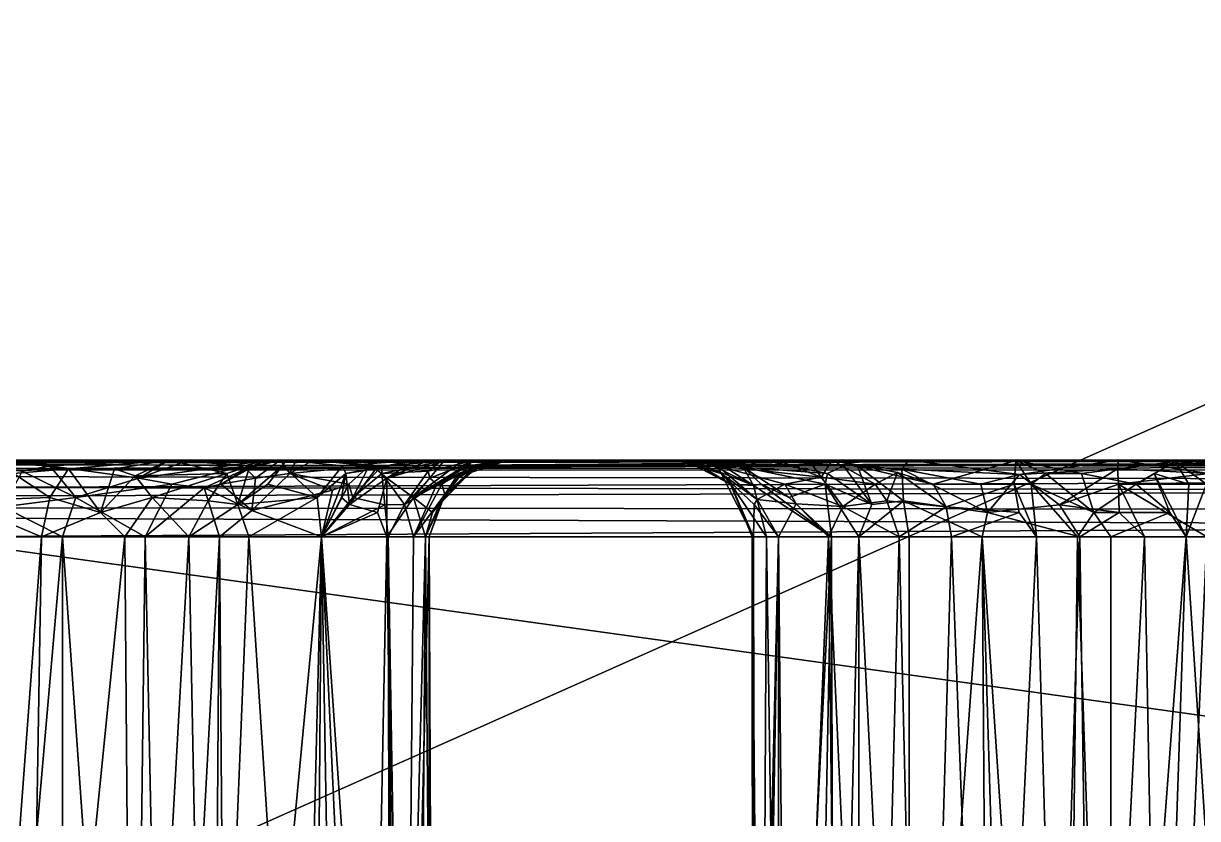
# Model space of a CAD drawing. Extents: x -30 to 83, y -53 to 60.
# Drawn here: x 12.003 to 13.531, y -11.967 to -10.932 of the extents above; entities that cross this region are included whole.
import ezdxf

# ---------------------------------------------------------------- set-up
doc = ezdxf.new("R2010")
doc.units = 0
doc.header["$MEASUREMENT"] = 0

msp = doc.modelspace()

# ---------------------------------------------------------------- linework, layer by layer
for points in [[(63.169998, -40), (-9.17, -40), (63.169998, 60)], [(-9.17, 60), (63.169998, 60), (-9.17, -40)], [(-7.187, 58, 2), (-7.187, -40, 2), (61.187, -40, 2)], [(61.187, 58, 2), (-7.187, 58, 2), (61.187, -40, 2)], [(-30, -1, 38), (30, -1, 38), (-30, -17, 38)], [(30, -17, 38), (-30, -17, 38), (30, -1, 38)], [(30, -2.998, 39.998001), (-30, -2.998, 39.998001), (-30, -15.003, 39.998001)], [(-30, -15.003, 39.998001), (30, -15.003, 39.998001), (30, -2.998, 39.998001)], [(5, -15, 40), (5, -3, 40), (75, -15, 40)], [(75, -3, 40), (75, -15, 40), (5, -3, 40)], [(9.998001, -13.003, 41.998001), (21.252998, -13.003, 41.998001), (21.252998, -7.997999, 41.998001)], [(9.998001, -13.003, 41.998001), (21.252998, -7.997999, 41.998001), (9.998001, -7.997999, 41.998001)], [(7.212134, -11.51441, 56.971416), (7.229168, -11.50251, 56.991844), (18.414324, -11.5113, 47.62907)], [(18.450401, -11.5, 47.6586), (7.229168, -11.50251, 56.991844), (14.61871, -11.5, 50.855831)], [(14.61871, -11.5, 50.855831), (7.229168, -11.50251, 56.991844), (8.386815, -11.5, 56.055012)], [(18.450401, -11.5, 47.6586), (18.414324, -11.5113, 47.62907), (7.229168, -11.50251, 56.991844)], [(8.386815, -11.5, 56.055012), (11.845366, -11.50007, 56.19453), (12.324509, -11.5, 55.632656)], [(13.055806, -11.5, 54.89426), (13.738708, -11.5, 54.218456), (8.386815, -11.5, 56.055012)], [(12.324509, -11.5, 55.632656), (12.983504, -11.5, 54.969788), (8.386815, -11.5, 56.055012)], [(14.61871, -11.5, 50.855831), (8.386815, -11.5, 56.055012), (13.738708, -11.5, 54.218456)], [(12.983504, -11.5, 54.969788), (13.055806, -11.5, 54.89426), (8.386815, -11.5, 56.055012)], [(15.689467, -11.5, 56.876308), (11.396806, -11.5, 58.370922), (11.592264, -11.5, 58.701111)], [(11.396806, -11.5, 58.370922), (12.1924, -11.5, 57.339024), (11.971797, -11.5, 57.355755)], [(11.396806, -11.5, 58.370922), (15.689467, -11.5, 56.876308), (12.297519, -11.50736, 57.259716)], [(12.297519, -11.50736, 57.259716), (12.1924, -11.5, 57.339024), (11.396806, -11.5, 58.370922)], [(11.592264, -11.5, 58.701111), (11.752453, -11.5, 59.04977), (15.689467, -11.5, 56.876308)], [(11.752453, -11.5, 59.04977), (11.909678, -11.5, 59.563152), (15.689467, -11.5, 56.876308)], [(15.689467, -11.5, 56.876308), (12.741561, -11.5, 60.409756), (11.807437, -11.50345, 61.56966)], [(11.807437, -11.50345, 61.56966), (11.823029, -11.5113, 61.582664), (15.689467, -11.5, 56.876308)], [(11.973805, -11.5, 60.745525), (11.807437, -11.50345, 61.56966), (12.741561, -11.5, 60.409756)], [(21.153233, -11.5039, 50.370338), (15.689467, -11.5, 56.876308), (11.823029, -11.5113, 61.582664)], [(11.845847, -11.53553, 61.601704), (21.153233, -11.5039, 50.370338), (11.823029, -11.5113, 61.582664)], [(11.845366, -11.50007, 56.19453), (11.881811, -11.5, 56.179909), (12.324509, -11.5, 55.632656)], [(21.197603, -11.54905, 50.407356), (21.153233, -11.5039, 50.370338), (11.845847, -11.53553, 61.601704)], [(12.191834, -11.50005, 56.182014), (11.881811, -11.5, 56.179909), (12.037106, -11.50736, 56.195492)], [(12.037106, -11.50736, 56.195492), (11.881811, -11.5, 56.179909), (12.001093, -11.51433, 56.211479)], [(12.324509, -11.5, 55.632656), (11.881811, -11.5, 56.179909), (12.191834, -11.50005, 56.182014)], [(11.9975, -11.5, 60.32428), (12.741561, -11.5, 60.409756), (11.909678, -11.5, 59.563152)], [(15.689467, -11.5, 56.876308), (11.909678, -11.5, 59.563152), (12.741561, -11.5, 60.409756)], [(11.971797, -11.5, 57.355755), (12.1924, -11.5, 57.339024), (12.06126, -11.5113, 57.312763)], [(11.971797, -11.5, 57.355755), (12.06126, -11.5113, 57.312763), (11.989623, -11.51735, 57.302162)], [(11.9975, -11.5, 60.32428), (11.973805, -11.5, 60.745525), (12.741561, -11.5, 60.409756)], [(12.070785, -11.54843, 56.245674), (12.037106, -11.50736, 56.195492), (12.001093, -11.51433, 56.211479)], [(12.153064, -11.5234, 56.236443), (12.191834, -11.50005, 56.182014), (12.037106, -11.50736, 56.195492)], [(12.153064, -11.5234, 56.236443), (12.037106, -11.50736, 56.195492), (12.070785, -11.54843, 56.245674)], [(12.121336, -11.5113, 57.306709), (12.06126, -11.5113, 57.312763), (12.1924, -11.5, 57.339024)], [(12.121336, -11.5113, 57.306709), (12.1924, -11.5, 57.339024), (12.148305, -11.52037, 57.288044)], [(12.148305, -11.52037, 57.288044), (12.1924, -11.5, 57.339024), (12.26734, -11.51735, 57.253197)], [(12.191834, -11.50005, 56.182014), (12.153064, -11.5234, 56.236443), (12.215254, -11.50088, 56.194447)], [(12.153064, -11.5234, 56.236443), (12.315861, -11.5009, 56.23806), (12.215254, -11.50088, 56.194447)], [(12.153064, -11.5234, 56.236443), (12.195943, -11.53126, 56.255718), (12.315861, -11.5009, 56.23806)], [(12.191834, -11.50005, 56.182014), (12.215254, -11.50088, 56.194447), (12.324509, -11.5, 55.632656)], [(12.1924, -11.5, 57.339024), (12.297519, -11.50736, 57.259716), (12.26734, -11.51735, 57.253197)], [(12.315861, -11.5009, 56.23806), (12.195943, -11.53126, 56.255718), (12.238157, -11.53592, 56.274086)], [(12.215254, -11.50088, 56.194447), (12.315861, -11.5009, 56.23806), (12.324509, -11.5, 55.632656)], [(12.315861, -11.5009, 56.23806), (12.238157, -11.53592, 56.274086), (12.260332, -11.53126, 56.280762)], [(12.29283, -11.5113, 56.268219), (12.315861, -11.5009, 56.23806), (12.260332, -11.53126, 56.280762)], [(12.282047, -11.55774, 57.205933), (12.26734, -11.51735, 57.253197), (12.297519, -11.50736, 57.259716)], [(12.282047, -11.55774, 57.205933), (12.297519, -11.50736, 57.259716), (12.340129, -11.50736, 57.235107)], [(12.320903, -11.53126, 57.204937), (12.282047, -11.55774, 57.205933), (12.340129, -11.50736, 57.235107)], [(12.315861, -11.5009, 56.23806), (12.29283, -11.5113, 56.268219), (12.33711, -11.5, 56.239849)], [(12.33711, -11.5, 56.239849), (12.29283, -11.5113, 56.268219), (12.304972, -11.5234, 56.295521)], [(12.344937, -11.50003, 57.273052), (12.297519, -11.50736, 57.259716), (15.689467, -11.5, 56.876308)], [(12.297519, -11.50736, 57.259716), (12.344937, -11.50003, 57.273052), (12.340129, -11.50736, 57.235107)], [(12.33711, -11.5, 56.239849), (12.304972, -11.5234, 56.295521), (12.349576, -11.51735, 56.31321)], [(12.324509, -11.5, 55.632656), (12.315861, -11.5009, 56.23806), (12.33711, -11.5, 56.239849)], [(12.320903, -11.53126, 57.204937), (12.340129, -11.50736, 57.235107), (12.385052, -11.54843, 57.139175)], [(12.880309, -11.50175, 55.218658), (12.983504, -11.5, 54.969788), (12.324509, -11.5, 55.632656)], [(12.324509, -11.5, 55.632656), (12.885358, -11.50005, 55.537365), (12.87292, -11.50088, 55.47348)], [(12.87292, -11.50088, 55.47348), (12.866994, -11.50175, 55.370766), (12.324509, -11.5, 55.632656)], [(12.324509, -11.5, 55.632656), (12.33711, -11.5, 56.239849), (12.903975, -11.50088, 55.571964)], [(12.903975, -11.50088, 55.571964), (12.885358, -11.50005, 55.537365), (12.324509, -11.5, 55.632656)], [(12.324509, -11.5, 55.632656), (12.851891, -11.5, 55.319077), (12.880309, -11.50175, 55.218658)], [(12.324509, -11.5, 55.632656), (12.866994, -11.50175, 55.370766), (12.851891, -11.5, 55.319077)], [(12.355996, -11.50341, 56.282211), (12.380003, -11.50005, 56.26976), (12.33711, -11.5, 56.239849)], [(12.349576, -11.51735, 56.31321), (12.355996, -11.50341, 56.282211), (12.33711, -11.5, 56.239849)], [(12.966682, -11.50029, 55.686531), (12.903975, -11.50088, 55.571964), (12.33711, -11.5, 56.239849)], [(12.33711, -11.5, 56.239849), (12.380003, -11.50005, 56.26976), (12.966682, -11.50029, 55.686531)], [(12.344937, -11.50003, 57.273052), (12.418116, -11.50736, 57.175266), (12.340129, -11.50736, 57.235107)], [(12.418116, -11.50736, 57.175266), (12.385052, -11.54843, 57.139175), (12.340129, -11.50736, 57.235107)], [(12.513123, -11.5, 57.124722), (12.418116, -11.50736, 57.175266), (12.344937, -11.50003, 57.273052)], [(12.513123, -11.5, 57.124722), (12.344937, -11.50003, 57.273052), (15.689467, -11.5, 56.876308)], [(12.380003, -11.50005, 56.26976), (12.355996, -11.50341, 56.282211), (12.349576, -11.51735, 56.31321)], [(12.349576, -11.51735, 56.31321), (12.452912, -11.50736, 56.378448), (12.380003, -11.50005, 56.26976)], [(12.349576, -11.51735, 56.31321), (12.426531, -11.53126, 56.402626), (12.452912, -11.50736, 56.378448)], [(12.469133, -11.50736, 56.396946), (12.380003, -11.50005, 56.26976), (12.452912, -11.50736, 56.378448)], [(13.428635, -11.50015, 55.940186), (13.155579, -11.5001, 55.863167), (12.380003, -11.50005, 56.26976)], [(12.380003, -11.50005, 56.26976), (12.469133, -11.50736, 56.396946), (13.428635, -11.50015, 55.940186)], [(13.155579, -11.5001, 55.863167), (12.966682, -11.50029, 55.686531), (12.380003, -11.50005, 56.26976)], [(12.385052, -11.54843, 57.139175), (12.418116, -11.50736, 57.175266), (12.422316, -11.51735, 57.144676)], [(12.422316, -11.51735, 57.144676), (12.418116, -11.50736, 57.175266), (12.513123, -11.5, 57.124722)], [(12.422316, -11.51735, 57.144676), (12.513123, -11.5, 57.124722), (12.461363, -11.5113, 57.115459)], [(12.426531, -11.53126, 56.402626), (12.431636, -11.54843, 56.428421), (12.452912, -11.50736, 56.378448)], [(12.469133, -11.50736, 56.396946), (12.452912, -11.50736, 56.378448), (12.431636, -11.54843, 56.428421)], [(12.469133, -11.50736, 56.396946), (12.431636, -11.54843, 56.428421), (12.469303, -11.51735, 56.427834)], [(12.475943, -11.5234, 57.066738), (12.461363, -11.5113, 57.115459), (12.513123, -11.5, 57.124722)], [(13.428635, -11.50015, 55.940186), (12.469133, -11.50736, 56.396946), (12.54531, -11.50171, 56.466702)], [(12.469133, -11.50736, 56.396946), (12.469303, -11.51735, 56.427834), (12.54531, -11.50171, 56.466702)], [(12.54531, -11.50171, 56.466702), (12.469303, -11.51735, 56.427834), (12.529683, -11.51433, 56.516666)], [(12.475943, -11.5234, 57.066738), (12.513123, -11.5, 57.124722), (12.528602, -11.5009, 57.088043)], [(12.528602, -11.5009, 57.088043), (12.549518, -11.50172, 57.044006), (12.475943, -11.5234, 57.066738)], [(12.510428, -11.54843, 56.961601), (12.475943, -11.5234, 57.066738), (12.549518, -11.50172, 57.044006)], [(12.58681, -11.50172, 56.963013), (12.510428, -11.54843, 56.961601), (12.574039, -11.50088, 57.009838)], [(12.510428, -11.54843, 56.961601), (12.549518, -11.50172, 57.044006), (12.574039, -11.50088, 57.009838)], [(12.581861, -11.50736, 56.905426), (12.510428, -11.54843, 56.961601), (12.58681, -11.50172, 56.963013)], [(12.510428, -11.54843, 56.961601), (12.581861, -11.50736, 56.905426), (12.573602, -11.51735, 56.854065)], [(12.513123, -11.5, 57.124722), (15.689467, -11.5, 56.876308), (12.528602, -11.5009, 57.088043)], [(12.528602, -11.5009, 57.088043), (15.689467, -11.5, 56.876308), (12.549518, -11.50172, 57.044006)], [(12.591434, -11.5, 56.529854), (12.54531, -11.50171, 56.466702), (12.529683, -11.51433, 56.516666)], [(12.529683, -11.51433, 56.516666), (12.532044, -11.5234, 56.554455), (12.591434, -11.5, 56.529854)], [(12.591434, -11.5, 56.529854), (12.532044, -11.5234, 56.554455), (12.587736, -11.50173, 56.559052)], [(12.540855, -11.53126, 56.600628), (12.587736, -11.50173, 56.559052), (12.532044, -11.5234, 56.554455)], [(12.540855, -11.53126, 56.600628), (12.6096, -11.50004, 56.585793), (12.587736, -11.50173, 56.559052)], [(12.6096, -11.50004, 56.585793), (12.540855, -11.53126, 56.600628), (12.617993, -11.50088, 56.643757)], [(12.617993, -11.50088, 56.643757), (12.540855, -11.53126, 56.600628), (12.56897, -11.51735, 56.641556)], [(13.428635, -11.50015, 55.940186), (12.54531, -11.50171, 56.466702), (12.591434, -11.5, 56.529854)], [(12.574039, -11.50088, 57.009838), (12.549518, -11.50172, 57.044006), (15.689467, -11.5, 56.876308)], [(12.551448, -11.5445, 56.691746), (12.596251, -11.50736, 56.685848), (12.56897, -11.51735, 56.641556)], [(12.551448, -11.5445, 56.691746), (12.581366, -11.51735, 56.783226), (12.596251, -11.50736, 56.685848)], [(12.56897, -11.51735, 56.641556), (12.596251, -11.50736, 56.685848), (12.617993, -11.50088, 56.643757)], [(12.573602, -11.51735, 56.854065), (12.581861, -11.50736, 56.905426), (12.588819, -11.5113, 56.807732)], [(12.574039, -11.50088, 57.009838), (15.689467, -11.5, 56.876308), (12.58681, -11.50172, 56.963013)], [(12.581366, -11.51735, 56.783226), (12.633345, -11.50004, 56.805012), (12.596251, -11.50736, 56.685848)], [(12.588819, -11.5113, 56.807732), (12.633345, -11.50004, 56.805012), (12.581366, -11.51735, 56.783226)], [(12.58681, -11.50172, 56.963013), (15.689467, -11.5, 56.876308), (12.581861, -11.50736, 56.905426)], [(12.581861, -11.50736, 56.905426), (15.689467, -11.5, 56.876308), (12.633345, -11.50004, 56.805012)], [(12.581861, -11.50736, 56.905426), (12.633345, -11.50004, 56.805012), (12.588819, -11.5113, 56.807732)], [(12.591434, -11.5, 56.529854), (12.587736, -11.50173, 56.559052), (13.428635, -11.50015, 55.940186)], [(12.6096, -11.50004, 56.585793), (13.428635, -11.50015, 55.940186), (12.587736, -11.50173, 56.559052)], [(12.617993, -11.50088, 56.643757), (12.596251, -11.50736, 56.685848), (12.633345, -11.50004, 56.805012)], [(12.6096, -11.50004, 56.585793), (12.617993, -11.50088, 56.643757), (13.428635, -11.50015, 55.940186)], [(12.633345, -11.50004, 56.805012), (15.689467, -11.5, 56.876308), (12.617993, -11.50088, 56.643757)], [(13.428635, -11.50015, 55.940186), (12.617993, -11.50088, 56.643757), (15.689467, -11.5, 56.876308)], [(12.880309, -11.50175, 55.218658), (12.851891, -11.5, 55.319077), (12.91121, -11.51735, 55.274139)], [(12.91121, -11.51735, 55.274139), (12.851891, -11.5, 55.319077), (12.866994, -11.50175, 55.370766)], [(12.866994, -11.50175, 55.370766), (12.87292, -11.50088, 55.47348), (12.923634, -11.53126, 55.36829)], [(12.923634, -11.53126, 55.36829), (12.923124, -11.53126, 55.345253), (12.866994, -11.50175, 55.370766)], [(12.923124, -11.53126, 55.345253), (12.923634, -11.53126, 55.322216), (12.866994, -11.50175, 55.370766)], [(12.923634, -11.53126, 55.322216), (12.91121, -11.51735, 55.274139), (12.866994, -11.50175, 55.370766)], [(12.87292, -11.50088, 55.47348), (12.885358, -11.50005, 55.537365), (12.953382, -11.53289, 55.526493)], [(12.953382, -11.53289, 55.526493), (12.923634, -11.53126, 55.36829), (12.87292, -11.50088, 55.47348)], [(12.906571, -11.50736, 55.199284), (12.983504, -11.5, 54.969788), (12.880309, -11.50175, 55.218658)], [(12.91121, -11.51735, 55.274139), (12.906571, -11.50736, 55.199284), (12.880309, -11.50175, 55.218658)], [(12.903975, -11.50088, 55.571964), (12.953382, -11.53289, 55.526493), (12.885358, -11.50005, 55.537365)], [(12.939925, -11.50933, 55.570396), (12.903975, -11.50088, 55.571964), (12.966682, -11.50029, 55.686531)], [(12.953382, -11.53289, 55.526493), (12.903975, -11.50088, 55.571964), (12.939925, -11.50933, 55.570396)], [(13.041176, -11.52234, 54.997772), (12.983504, -11.5, 54.969788), (12.906571, -11.50736, 55.199284)], [(12.906571, -11.50736, 55.199284), (12.91121, -11.51735, 55.274139), (12.957829, -11.55101, 55.201427)], [(12.906571, -11.50736, 55.199284), (12.957829, -11.55101, 55.201427), (12.993892, -11.53126, 55.08115)], [(12.906571, -11.50736, 55.199284), (12.993892, -11.53126, 55.08115), (13.041176, -11.52234, 54.997772)], [(12.939925, -11.50933, 55.570396), (12.966682, -11.50029, 55.686531), (13.049675, -11.51735, 55.713295)], [(12.963338, -11.53126, 55.547379), (12.953382, -11.53289, 55.526493), (12.939925, -11.50933, 55.570396)], [(13.049675, -11.51735, 55.713295), (13.046699, -11.53126, 55.684765), (12.939925, -11.50933, 55.570396)], [(13.046699, -11.53126, 55.684765), (12.999902, -11.54843, 55.592911), (12.939925, -11.50933, 55.570396)], [(12.963338, -11.53126, 55.547379), (12.939925, -11.50933, 55.570396), (12.999902, -11.54843, 55.592911)], [(13.155579, -11.5001, 55.863167), (13.146386, -11.51186, 55.808578), (12.966682, -11.50029, 55.686531)], [(13.088806, -11.50736, 55.777275), (12.966682, -11.50029, 55.686531), (13.146386, -11.51186, 55.808578)], [(13.088806, -11.50736, 55.777275), (13.070309, -11.50736, 55.761051), (12.966682, -11.50029, 55.686531)], [(13.049675, -11.51735, 55.713295), (12.966682, -11.50029, 55.686531), (13.070309, -11.50736, 55.761051)], [(13.055806, -11.5, 54.89426), (12.983504, -11.5, 54.969788), (13.028038, -11.50341, 54.957382)], [(12.983504, -11.5, 54.969788), (13.041176, -11.52234, 54.997772), (13.028038, -11.50341, 54.957382)], [(13.041176, -11.52234, 54.997772), (13.055806, -11.5, 54.89426), (13.028038, -11.50341, 54.957382)], [(13.041176, -11.52234, 54.997772), (13.111809, -11.53126, 54.940632), (13.055806, -11.5, 54.89426)], [(13.107199, -11.55774, 55.720798), (13.049675, -11.51735, 55.713295), (13.070309, -11.50736, 55.761051)], [(13.294794, -11.50028, 54.777191), (13.055806, -11.5, 54.89426), (13.187222, -11.53126, 54.887817)], [(13.140623, -11.51584, 54.896034), (13.187222, -11.53126, 54.887817), (13.055806, -11.5, 54.89426)], [(13.111809, -11.53126, 54.940632), (13.140623, -11.51584, 54.896034), (13.055806, -11.5, 54.89426)], [(13.294794, -11.50028, 54.777191), (13.738708, -11.5, 54.218456), (13.055806, -11.5, 54.89426)], [(13.088806, -11.50736, 55.777275), (13.107199, -11.55774, 55.720798), (13.070309, -11.50736, 55.761051)], [(13.107199, -11.55774, 55.720798), (13.088806, -11.50736, 55.777275), (13.148579, -11.55309, 55.758247)], [(13.088806, -11.50736, 55.777275), (13.146386, -11.51186, 55.808578), (13.148579, -11.55309, 55.758247)], [(13.146386, -11.51186, 55.808578), (13.155579, -11.5001, 55.863167), (13.299545, -11.51886, 55.865429)], [(13.428635, -11.50015, 55.940186), (13.299545, -11.51886, 55.865429), (13.155579, -11.5001, 55.863167)], [(13.292489, -11.53126, 54.841511), (13.294794, -11.50028, 54.777191), (13.187222, -11.53126, 54.887817)], [(13.314614, -11.53126, 54.835052), (13.294794, -11.50028, 54.777191), (13.292489, -11.53126, 54.841511)], [(13.502394, -11.50173, 54.761517), (13.738708, -11.5, 54.218456), (13.294794, -11.50028, 54.777191)], [(13.380213, -11.51735, 54.805138), (13.294794, -11.50028, 54.777191), (13.333409, -11.51735, 54.813389)], [(13.502394, -11.50173, 54.761517), (13.294794, -11.50028, 54.777191), (13.380213, -11.51735, 54.805138)], [(13.294794, -11.50028, 54.777191), (13.314614, -11.53126, 54.835052), (13.333409, -11.51735, 54.813389)], [(13.427164, -11.5113, 55.898548), (13.299545, -11.51886, 55.865429), (13.428635, -11.50015, 55.940186)], [(13.380213, -11.51735, 54.805138), (13.451319, -11.53126, 54.817059), (13.502394, -11.50173, 54.761517)], [(13.545916, -11.51735, 55.881748), (13.427164, -11.5113, 55.898548), (13.428635, -11.50015, 55.940186)], [(13.580712, -11.50005, 55.928905), (13.428635, -11.50015, 55.940186), (15.689467, -11.5, 56.876308)], [(13.563304, -11.50341, 55.908203), (13.428635, -11.50015, 55.940186), (13.580712, -11.50005, 55.928905)], [(13.545916, -11.51735, 55.881748), (13.428635, -11.50015, 55.940186), (13.563304, -11.50341, 55.908203)], [(13.475085, -11.51735, 54.800999), (13.502394, -11.50173, 54.761517), (13.451319, -11.53126, 54.817059)], [(13.475085, -11.51735, 54.800999), (13.520269, -11.53126, 54.821575), (13.502394, -11.50173, 54.761517)], [(13.738708, -11.5, 54.218456), (13.502394, -11.50173, 54.761517), (13.680097, -11.50005, 54.792931)], [(13.680097, -11.50005, 54.792931), (13.502394, -11.50173, 54.761517), (13.616662, -11.51538, 54.820854)], [(13.543037, -11.53126, 54.825085), (13.502394, -11.50173, 54.761517), (13.520269, -11.53126, 54.821575)], [(13.616662, -11.51538, 54.820854), (13.502394, -11.50173, 54.761517), (13.543037, -11.53126, 54.825085)], [(7.212134, -11.51441, 56.971416), (18.397905, -11.53126, 47.609383), (7.185363, -11.55774, 56.939327)], [(18.414324, -11.5113, 47.62907), (18.397905, -11.53126, 47.609383), (7.212134, -11.51441, 56.971416)], [(11.915335, -11.55309, 57.256851), (11.989623, -11.51735, 57.302162), (12.037106, -11.54843, 57.274479)], [(12.070785, -11.54843, 56.245674), (12.001093, -11.51433, 56.211479), (11.976146, -11.56057, 56.254429)], [(12.06126, -11.5113, 57.312763), (12.037106, -11.54843, 57.274479), (11.989623, -11.51735, 57.302162)], [(12.103135, -11.56805, 57.261002), (12.037106, -11.54843, 57.274479), (12.06126, -11.5113, 57.312763)], [(12.103135, -11.56805, 57.261002), (12.06126, -11.5113, 57.312763), (12.121336, -11.5113, 57.306709)], [(12.195943, -11.53126, 56.255718), (12.153064, -11.5234, 56.236443), (12.070785, -11.54843, 56.245674)], [(12.148305, -11.52037, 57.288044), (12.103135, -11.56805, 57.261002), (12.121336, -11.5113, 57.306709)], [(12.170403, -11.54843, 57.256939), (12.103135, -11.56805, 57.261002), (12.148305, -11.52037, 57.288044)], [(12.170403, -11.54843, 57.256939), (12.148305, -11.52037, 57.288044), (12.26734, -11.51735, 57.253197)], [(12.26734, -11.51735, 57.253197), (12.243283, -11.55309, 57.228195), (12.170403, -11.54843, 57.256939)], [(12.243283, -11.55309, 57.228195), (12.26734, -11.51735, 57.253197), (12.282047, -11.55774, 57.205933)], [(12.260332, -11.53126, 56.280762), (12.304972, -11.5234, 56.295521), (12.29283, -11.5113, 56.268219)], [(12.300184, -11.56572, 56.325874), (12.304972, -11.5234, 56.295521), (12.260332, -11.53126, 56.280762)], [(12.300184, -11.56572, 56.325874), (12.349576, -11.51735, 56.31321), (12.304972, -11.5234, 56.295521)], [(12.300184, -11.56572, 56.325874), (12.405274, -11.53913, 56.391296), (12.349576, -11.51735, 56.31321)], [(12.349576, -11.51735, 56.31321), (12.405274, -11.53913, 56.391296), (12.426531, -11.53126, 56.402626)], [(12.422316, -11.51735, 57.144676), (12.390659, -11.6, 57.113018), (12.385052, -11.54843, 57.139175)], [(12.390659, -11.6, 57.113018), (12.422316, -11.51735, 57.144676), (12.416821, -11.54843, 57.107407)], [(12.416821, -11.54843, 57.107407), (12.422316, -11.51735, 57.144676), (12.427308, -11.55774, 57.08688)], [(12.427308, -11.55774, 57.08688), (12.422316, -11.51735, 57.144676), (12.461363, -11.5113, 57.115459)], [(12.475943, -11.5234, 57.066738), (12.427308, -11.55774, 57.08688), (12.461363, -11.5113, 57.115459)], [(12.463753, -11.56805, 57.031273), (12.427308, -11.55774, 57.08688), (12.475943, -11.5234, 57.066738)], [(12.431636, -11.54843, 56.428421), (12.47344, -11.55824, 56.494804), (12.469303, -11.51735, 56.427834)], [(12.475943, -11.5234, 57.066738), (12.476049, -11.6, 56.997181), (12.463753, -11.56805, 57.031273)], [(12.529683, -11.51433, 56.516666), (12.469303, -11.51735, 56.427834), (12.498747, -11.55774, 56.544193)], [(12.47344, -11.55824, 56.494804), (12.498747, -11.55774, 56.544193), (12.469303, -11.51735, 56.427834)], [(12.475943, -11.5234, 57.066738), (12.510428, -11.54843, 56.961601), (12.476049, -11.6, 56.997181)], [(12.498747, -11.55774, 56.544193), (12.532044, -11.5234, 56.554455), (12.529683, -11.51433, 56.516666)], [(12.498747, -11.55774, 56.544193), (12.540855, -11.53126, 56.600628), (12.532044, -11.5234, 56.554455)], [(12.573602, -11.51735, 56.854065), (12.535291, -11.56805, 56.847301), (12.510428, -11.54843, 56.961601)], [(12.568249, -11.5234, 56.829391), (12.535291, -11.56805, 56.847301), (12.573602, -11.51735, 56.854065)], [(12.568249, -11.5234, 56.829391), (12.544539, -11.55774, 56.80386), (12.535291, -11.56805, 56.847301)], [(12.56897, -11.51735, 56.641556), (12.540855, -11.53126, 56.600628), (12.547304, -11.53126, 56.622761)], [(12.544539, -11.55774, 56.80386), (12.588819, -11.5113, 56.807732), (12.581366, -11.51735, 56.783226)], [(12.544539, -11.55774, 56.80386), (12.568249, -11.5234, 56.829391), (12.588819, -11.5113, 56.807732)], [(12.544539, -11.55774, 56.80386), (12.581366, -11.51735, 56.783226), (12.548089, -11.55309, 56.726036)], [(12.551448, -11.5445, 56.691746), (12.56897, -11.51735, 56.641556), (12.547304, -11.53126, 56.622761)], [(12.551448, -11.5445, 56.691746), (12.548089, -11.55309, 56.726036), (12.581366, -11.51735, 56.783226)], [(12.568249, -11.5234, 56.829391), (12.573602, -11.51735, 56.854065), (12.588819, -11.5113, 56.807732)], [(12.953226, -11.6, 55.301674), (12.91121, -11.51735, 55.274139), (12.923634, -11.53126, 55.322216)], [(12.953226, -11.6, 55.301674), (12.954025, -11.55774, 55.235001), (12.91121, -11.51735, 55.274139)], [(12.91121, -11.51735, 55.274139), (12.954025, -11.55774, 55.235001), (12.957829, -11.55101, 55.201427)], [(13.041176, -11.52234, 54.997772), (12.993892, -11.53126, 55.08115), (13.069432, -11.56032, 55.010418)], [(13.041176, -11.52234, 54.997772), (13.069432, -11.56032, 55.010418), (13.111809, -11.53126, 54.940632)], [(13.046699, -11.53126, 55.684765), (13.049675, -11.51735, 55.713295), (13.107199, -11.55774, 55.720798)], [(13.126679, -11.55309, 54.94952), (13.140623, -11.51584, 54.896034), (13.111809, -11.53126, 54.940632)], [(13.126679, -11.55309, 54.94952), (13.204291, -11.56057, 54.901142), (13.140623, -11.51584, 54.896034)], [(13.140623, -11.51584, 54.896034), (13.204291, -11.56057, 54.901142), (13.187222, -11.53126, 54.887817)], [(13.299545, -11.51886, 55.865429), (13.249192, -11.53126, 55.833233), (13.146386, -11.51186, 55.808578)], [(13.146386, -11.51186, 55.808578), (13.249192, -11.53126, 55.833233), (13.257734, -11.56805, 55.812614)], [(13.146386, -11.51186, 55.808578), (13.257734, -11.56805, 55.812614), (13.148579, -11.55309, 55.758247)], [(13.299545, -11.51886, 55.865429), (13.257734, -11.56805, 55.812614), (13.249192, -11.53126, 55.833233)], [(13.351857, -11.55799, 55.844738), (13.257734, -11.56805, 55.812614), (13.299545, -11.51886, 55.865429)], [(13.351857, -11.55799, 55.844738), (13.299545, -11.51886, 55.865429), (13.427164, -11.5113, 55.898548)], [(13.314614, -11.53126, 54.835052), (13.396256, -11.56805, 54.842506), (13.333409, -11.51735, 54.813389)], [(13.380213, -11.51735, 54.805138), (13.333409, -11.51735, 54.813389), (13.396256, -11.56805, 54.842506)], [(13.351857, -11.55799, 55.844738), (13.427164, -11.5113, 55.898548), (13.428282, -11.53126, 55.87294)], [(13.380213, -11.51735, 54.805138), (13.396256, -11.56805, 54.842506), (13.451319, -11.53126, 54.817059)], [(13.545916, -11.51735, 55.881748), (13.428282, -11.53126, 55.87294), (13.427164, -11.5113, 55.898548)], [(13.631978, -11.53126, 55.841591), (13.428282, -11.53126, 55.87294), (13.545916, -11.51735, 55.881748)], [(13.495407, -11.56805, 54.841305), (13.475085, -11.51735, 54.800999), (13.451319, -11.53126, 54.817059)], [(13.520269, -11.53126, 54.821575), (13.475085, -11.51735, 54.800999), (13.516585, -11.6, 54.849529)], [(13.495407, -11.56805, 54.841305), (13.516585, -11.6, 54.849529), (13.475085, -11.51735, 54.800999)], [(18.383608, -11.56805, 47.592243), (7.185363, -11.55774, 56.939327), (18.397905, -11.53126, 47.609383)], [(11.845847, -11.53553, 61.601704), (11.864437, -11.6, 61.61721), (21.197603, -11.54905, 50.407356)], [(12.195943, -11.53126, 56.255718), (12.070785, -11.54843, 56.245674), (12.16116, -11.6, 56.275436)], [(12.195943, -11.53126, 56.255718), (12.16116, -11.6, 56.275436), (12.238157, -11.53592, 56.274086)], [(12.258197, -11.6, 56.311138), (12.238157, -11.53592, 56.274086), (12.16116, -11.6, 56.275436)], [(12.300184, -11.56572, 56.325874), (12.260332, -11.53126, 56.280762), (12.238157, -11.53592, 56.274086)], [(12.300184, -11.56572, 56.325874), (12.238157, -11.53592, 56.274086), (12.258197, -11.6, 56.311138)], [(12.282047, -11.55774, 57.205933), (12.320903, -11.53126, 57.204937), (12.385052, -11.54843, 57.139175)], [(12.390659, -11.6, 56.405914), (12.405274, -11.53913, 56.391296), (12.300184, -11.56572, 56.325874)], [(12.426531, -11.53126, 56.402626), (12.405274, -11.53913, 56.391296), (12.390659, -11.6, 56.405914)], [(12.390659, -11.6, 56.405914), (12.431636, -11.54843, 56.428421), (12.426531, -11.53126, 56.402626)], [(12.498747, -11.55774, 56.544193), (12.510654, -11.6, 56.601585), (12.540855, -11.53126, 56.600628)], [(12.540855, -11.53126, 56.600628), (12.510654, -11.6, 56.601585), (12.547304, -11.53126, 56.622761)], [(12.510654, -11.6, 56.601585), (12.551448, -11.5445, 56.691746), (12.547304, -11.53126, 56.622761)], [(12.923634, -11.53126, 55.36829), (12.951557, -11.6, 55.334343), (12.923124, -11.53126, 55.345253)], [(12.923124, -11.53126, 55.345253), (12.953226, -11.6, 55.301674), (12.923634, -11.53126, 55.322216)], [(12.923124, -11.53126, 55.345253), (12.951557, -11.6, 55.334343), (12.953226, -11.6, 55.301674)], [(12.951557, -11.6, 55.334343), (12.923634, -11.53126, 55.36829), (12.970161, -11.6, 55.477001)], [(12.953382, -11.53289, 55.526493), (12.970161, -11.6, 55.477001), (12.923634, -11.53126, 55.36829)], [(13.054646, -11.6, 55.649635), (12.953382, -11.53289, 55.526493), (12.963338, -11.53126, 55.547379)], [(12.970161, -11.6, 55.477001), (12.953382, -11.53289, 55.526493), (13.054646, -11.6, 55.649635)], [(13.008825, -11.55683, 55.092758), (12.993892, -11.53126, 55.08115), (12.957829, -11.55101, 55.201427)], [(12.999902, -11.54843, 55.592911), (13.054646, -11.6, 55.649635), (12.963338, -11.53126, 55.547379)], [(13.008825, -11.55683, 55.092758), (13.069432, -11.56032, 55.010418), (12.993892, -11.53126, 55.08115)], [(13.046699, -11.53126, 55.684765), (13.054646, -11.6, 55.649635), (12.999902, -11.54843, 55.592911)], [(13.107199, -11.55774, 55.720798), (13.090228, -11.6, 55.690929), (13.046699, -11.53126, 55.684765)], [(13.090228, -11.6, 55.690929), (13.054646, -11.6, 55.649635), (13.046699, -11.53126, 55.684765)], [(13.126679, -11.55309, 54.94952), (13.111809, -11.53126, 54.940632), (13.069432, -11.56032, 55.010418)], [(13.187222, -11.53126, 54.887817), (13.204291, -11.56057, 54.901142), (13.292489, -11.53126, 54.841511)], [(13.299206, -11.56805, 54.862793), (13.292489, -11.53126, 54.841511), (13.204291, -11.56057, 54.901142)], [(13.299206, -11.56805, 54.862793), (13.321912, -11.6, 54.862293), (13.292489, -11.53126, 54.841511)], [(13.292489, -11.53126, 54.841511), (13.321912, -11.6, 54.862293), (13.314614, -11.53126, 54.835052)], [(13.375277, -11.6, 54.851185), (13.314614, -11.53126, 54.835052), (13.321912, -11.6, 54.862293)], [(13.375277, -11.6, 54.851185), (13.396256, -11.56805, 54.842506), (13.314614, -11.53126, 54.835052)], [(13.428282, -11.53126, 55.87294), (13.429257, -11.56805, 55.850636), (13.351857, -11.55799, 55.844738)], [(13.396256, -11.56805, 54.842506), (13.495407, -11.56805, 54.841305), (13.451319, -11.53126, 54.817059)], [(13.429257, -11.56805, 55.850636), (13.428282, -11.53126, 55.87294), (13.46223, -11.6, 55.845016)], [(13.428282, -11.53126, 55.87294), (13.631978, -11.53126, 55.841591), (13.543455, -11.6, 55.836353)], [(13.543455, -11.6, 55.836353), (13.46223, -11.6, 55.845016), (13.428282, -11.53126, 55.87294)], [(13.520269, -11.53126, 54.821575), (13.516585, -11.6, 54.849529), (13.543037, -11.53126, 54.825085)], [(13.543037, -11.53126, 54.825085), (13.516585, -11.6, 54.849529), (13.585902, -11.6, 54.864044)], [(21.208832, -11.6, 50.416733), (21.197603, -11.54905, 50.407356), (11.864437, -11.6, 61.61721)], [(12.037106, -11.54843, 57.274479), (12.026202, -11.6, 57.25922), (11.915335, -11.55309, 57.256851)], [(11.91829, -11.6, 57.245014), (11.915335, -11.55309, 57.256851), (12.026202, -11.6, 57.25922)], [(12.070785, -11.54843, 56.245674), (11.976146, -11.56057, 56.254429), (12.053453, -11.6, 56.260067)], [(12.037106, -11.54843, 57.274479), (12.103135, -11.56805, 57.261002), (12.026202, -11.6, 57.25922)], [(12.16116, -11.6, 56.275436), (12.070785, -11.54843, 56.245674), (12.053453, -11.6, 56.260067)], [(12.103135, -11.56805, 57.261002), (12.170403, -11.54843, 57.256939), (12.134538, -11.6, 57.249271)], [(12.218111, -11.6, 57.224911), (12.134538, -11.6, 57.249271), (12.170403, -11.54843, 57.256939)], [(12.243283, -11.55309, 57.228195), (12.218111, -11.6, 57.224911), (12.170403, -11.54843, 57.256939)], [(12.243283, -11.55309, 57.228195), (12.282047, -11.55774, 57.205933), (12.218111, -11.6, 57.224911)], [(12.282047, -11.55774, 57.205933), (12.385052, -11.54843, 57.139175), (12.296183, -11.6, 57.186409)], [(12.390659, -11.6, 57.113018), (12.296183, -11.6, 57.186409), (12.385052, -11.54843, 57.139175)], [(12.431636, -11.54843, 56.428421), (12.390659, -11.6, 56.405914), (12.47344, -11.55824, 56.494804)], [(12.416821, -11.54843, 57.107407), (12.427308, -11.55774, 57.08688), (12.390659, -11.6, 57.113018)], [(12.476049, -11.6, 56.997181), (12.510428, -11.54843, 56.961601), (12.526268, -11.6, 56.844334)], [(12.535291, -11.56805, 56.847301), (12.526268, -11.6, 56.844334), (12.510428, -11.54843, 56.961601)], [(12.551448, -11.5445, 56.691746), (12.510654, -11.6, 56.601585), (12.531168, -11.6, 56.683418)], [(12.531168, -11.6, 56.683418), (12.526268, -11.6, 56.844334), (12.548089, -11.55309, 56.726036)], [(12.544539, -11.55774, 56.80386), (12.548089, -11.55309, 56.726036), (12.526268, -11.6, 56.844334)], [(12.551448, -11.5445, 56.691746), (12.531168, -11.6, 56.683418), (12.548089, -11.55309, 56.726036)], [(12.957829, -11.55101, 55.201427), (12.954025, -11.55774, 55.235001), (12.985873, -11.6, 55.164249)], [(12.957829, -11.55101, 55.201427), (12.985873, -11.6, 55.164249), (13.008825, -11.55683, 55.092758)], [(13.126679, -11.55309, 54.94952), (13.069432, -11.56032, 55.010418), (13.14283, -11.6, 54.952179)], [(13.155734, -11.6, 55.748375), (13.090228, -11.6, 55.690929), (13.148579, -11.55309, 55.758247)], [(13.107199, -11.55774, 55.720798), (13.148579, -11.55309, 55.758247), (13.090228, -11.6, 55.690929)], [(13.126679, -11.55309, 54.94952), (13.14283, -11.6, 54.952179), (13.204291, -11.56057, 54.901142)], [(13.257734, -11.56805, 55.812614), (13.250946, -11.6, 55.800621), (13.148579, -11.55309, 55.758247)], [(13.148579, -11.55309, 55.758247), (13.250946, -11.6, 55.800621), (13.155734, -11.6, 55.748375)], [(7.153762, -11.59938, 56.953491), (7.185363, -11.55774, 56.939327), (18.379839, -11.6, 47.587738)], [(18.383608, -11.56805, 47.592243), (18.379839, -11.6, 47.587738), (7.185363, -11.55774, 56.939327)], [(11.982736, -11.6, 56.263027), (12.053453, -11.6, 56.260067), (11.976146, -11.56057, 56.254429)], [(12.134538, -11.6, 57.249271), (12.026202, -11.6, 57.25922), (12.103135, -11.56805, 57.261002)], [(12.296183, -11.6, 57.186409), (12.218111, -11.6, 57.224911), (12.282047, -11.55774, 57.205933)], [(12.300184, -11.56572, 56.325874), (12.258197, -11.6, 56.311138), (12.390659, -11.6, 56.405914)], [(12.463753, -11.56805, 57.031273), (12.390659, -11.6, 57.113018), (12.427308, -11.55774, 57.08688)], [(12.47344, -11.55824, 56.494804), (12.390659, -11.6, 56.405914), (12.477781, -11.6, 56.523922)], [(12.476049, -11.6, 56.997181), (12.390659, -11.6, 57.113018), (12.463753, -11.56805, 57.031273)], [(12.47344, -11.55824, 56.494804), (12.477781, -11.6, 56.523922), (12.498747, -11.55774, 56.544193)], [(12.477781, -11.6, 56.523922), (12.510654, -11.6, 56.601585), (12.498747, -11.55774, 56.544193)], [(12.526268, -11.6, 56.844334), (12.535291, -11.56805, 56.847301), (12.544539, -11.55774, 56.80386)], [(12.954025, -11.55774, 55.235001), (12.953226, -11.6, 55.301674), (12.985873, -11.6, 55.164249)], [(12.985873, -11.6, 55.164249), (13.051097, -11.6, 55.050137), (13.008825, -11.55683, 55.092758)], [(13.008825, -11.55683, 55.092758), (13.051097, -11.6, 55.050137), (13.069432, -11.56032, 55.010418)], [(13.051097, -11.6, 55.050137), (13.14283, -11.6, 54.952179), (13.069432, -11.56032, 55.010418)], [(13.14283, -11.6, 54.952179), (13.211115, -11.6, 54.907413), (13.204291, -11.56057, 54.901142)], [(13.204291, -11.56057, 54.901142), (13.211115, -11.6, 54.907413), (13.299206, -11.56805, 54.862793)], [(13.321912, -11.6, 54.862293), (13.299206, -11.56805, 54.862793), (13.211115, -11.6, 54.907413)], [(13.250946, -11.6, 55.800621), (13.257734, -11.56805, 55.812614), (13.37807, -11.6, 55.83902)], [(13.351857, -11.55799, 55.844738), (13.37807, -11.6, 55.83902), (13.257734, -11.56805, 55.812614)], [(13.37807, -11.6, 55.83902), (13.351857, -11.55799, 55.844738), (13.429257, -11.56805, 55.850636)], [(13.375277, -11.6, 54.851185), (13.41863, -11.6, 54.846439), (13.396256, -11.56805, 54.842506)], [(13.37807, -11.6, 55.83902), (13.429257, -11.56805, 55.850636), (13.46223, -11.6, 55.845016)], [(13.396256, -11.56805, 54.842506), (13.41863, -11.6, 54.846439), (13.495407, -11.56805, 54.841305)], [(13.516585, -11.6, 54.849529), (13.495407, -11.56805, 54.841305), (13.41863, -11.6, 54.846439)], [(18.379839, -12.9, 47.587738), (6.012379, -12.9, 57.905735), (7.153762, -11.59938, 56.953491)], [(18.379839, -11.6, 47.587738), (18.379839, -12.9, 47.587738), (7.153762, -11.59938, 56.953491)], [(10.890836, -12.9, 62.784191), (21.208832, -12.9, 50.416733), (11.864437, -11.6, 61.61721)], [(21.208832, -11.6, 50.416733), (11.864437, -11.6, 61.61721), (21.208832, -12.9, 50.416733)], [(12.026202, -11.6, 57.25922), (11.92889, -12.9, 57.247612), (11.91829, -11.6, 57.245014)], [(12.004444, -12.9, 57.257801), (11.92889, -12.9, 57.247612), (12.026202, -11.6, 57.25922)], [(11.982736, -11.6, 56.263027), (11.940048, -12.9, 56.271519), (12.053453, -11.6, 56.260067)], [(11.940048, -12.9, 56.271519), (12.053453, -12.9, 56.260067), (12.053453, -11.6, 56.260067)], [(12.145329, -12.9, 57.247616), (12.004444, -12.9, 57.257801), (12.134538, -11.6, 57.249271)], [(12.026202, -11.6, 57.25922), (12.134538, -11.6, 57.249271), (12.004444, -12.9, 57.257801)], [(12.053453, -12.9, 56.260067), (12.145329, -12.9, 56.271317), (12.053453, -11.6, 56.260067)], [(12.16116, -11.6, 56.275436), (12.053453, -11.6, 56.260067), (12.145329, -12.9, 56.271317)], [(12.218111, -11.6, 57.224911), (12.145329, -12.9, 57.247616), (12.134538, -11.6, 57.249271)], [(12.145329, -12.9, 57.247616), (12.218111, -11.6, 57.224911), (12.243326, -12.9, 57.214603)], [(12.145329, -12.9, 56.271317), (12.187465, -12.9, 56.282608), (12.16116, -11.6, 56.275436)], [(12.16116, -11.6, 56.275436), (12.187465, -12.9, 56.282608), (12.258197, -11.6, 56.311138)], [(12.187465, -12.9, 56.282608), (12.248417, -12.9, 56.306309), (12.258197, -11.6, 56.311138)], [(12.218111, -11.6, 57.224911), (12.296183, -11.6, 57.186409), (12.243326, -12.9, 57.214603)], [(12.243326, -12.9, 57.214603), (12.296183, -11.6, 57.186409), (12.380328, -12.9, 57.121922)], [(12.248417, -12.9, 56.306309), (12.267982, -12.9, 56.315964), (12.258197, -11.6, 56.311138)], [(12.258197, -11.6, 56.311138), (12.267982, -12.9, 56.315964), (12.390659, -11.6, 56.405914)], [(12.3585, -12.9, 56.376442), (12.390659, -11.6, 56.405914), (12.267982, -12.9, 56.315964)], [(12.390659, -11.6, 57.113018), (12.380328, -12.9, 57.121922), (12.296183, -11.6, 57.186409)], [(12.412932, -12.9, 56.429871), (12.390659, -11.6, 56.405914), (12.3585, -12.9, 56.376442)], [(12.450643, -12.9, 57.039051), (12.380328, -12.9, 57.121922), (12.390659, -11.6, 57.113018)], [(12.477781, -11.6, 56.523922), (12.390659, -11.6, 56.405914), (12.48061, -12.9, 56.528587)], [(12.412932, -12.9, 56.429871), (12.48061, -12.9, 56.528587), (12.390659, -11.6, 56.405914)], [(12.390659, -11.6, 57.113018), (12.476049, -11.6, 56.997181), (12.450643, -12.9, 57.039051)], [(12.450643, -12.9, 57.039051), (12.476049, -11.6, 56.997181), (12.492242, -12.9, 56.965687)], [(12.476049, -11.6, 56.997181), (12.526268, -11.6, 56.844334), (12.492242, -12.9, 56.965687)], [(12.48061, -12.9, 56.528587), (12.490262, -12.9, 56.548153), (12.477781, -11.6, 56.523922)], [(12.490262, -12.9, 56.548153), (12.499044, -12.9, 56.568123), (12.477781, -11.6, 56.523922)], [(12.510654, -11.6, 56.601585), (12.477781, -11.6, 56.523922), (12.499044, -12.9, 56.568123)], [(12.51656, -12.9, 56.899212), (12.492242, -12.9, 56.965687), (12.526268, -11.6, 56.844334)], [(12.510654, -11.6, 56.601585), (12.499044, -12.9, 56.568123), (12.531168, -11.6, 56.683418)], [(12.499044, -12.9, 56.568123), (12.531168, -12.9, 56.683418), (12.531168, -11.6, 56.683418)], [(12.536513, -12.9, 56.775806), (12.51656, -12.9, 56.899212), (12.526268, -11.6, 56.844334)], [(12.526268, -11.6, 56.844334), (12.531168, -11.6, 56.683418), (12.536513, -12.9, 56.775806)], [(12.536513, -12.9, 56.775806), (12.531168, -11.6, 56.683418), (12.531168, -12.9, 56.683418)], [(12.970161, -11.6, 55.477001), (12.963175, -12.9, 55.453468), (12.951557, -11.6, 55.334343)], [(12.952328, -12.9, 55.358856), (12.951557, -11.6, 55.334343), (12.963175, -12.9, 55.453468)], [(12.952328, -12.9, 55.358856), (12.955241, -12.9, 55.285446), (12.951557, -11.6, 55.334343)], [(12.953226, -11.6, 55.301674), (12.951557, -11.6, 55.334343), (12.955241, -12.9, 55.285446)], [(12.953226, -11.6, 55.301674), (12.955241, -12.9, 55.285446), (12.985873, -11.6, 55.164249)], [(12.963168, -12.9, 55.23703), (12.985873, -11.6, 55.164249), (12.955241, -12.9, 55.285446)], [(12.963168, -12.9, 55.23703), (12.985428, -12.9, 55.16407), (12.985873, -11.6, 55.164249)], [(12.98938, -12.9, 55.536594), (12.963175, -12.9, 55.453468), (12.970161, -11.6, 55.477001)], [(13.054646, -11.6, 55.649635), (12.98938, -12.9, 55.536594), (12.970161, -11.6, 55.477001)], [(12.985428, -12.9, 55.16407), (12.998162, -12.9, 55.133942), (12.985873, -11.6, 55.164249)], [(12.985873, -11.6, 55.164249), (12.998162, -12.9, 55.133942), (13.051097, -11.6, 55.050137)], [(13.029622, -12.9, 55.613903), (12.98938, -12.9, 55.536594), (13.054646, -11.6, 55.649635)], [(12.998162, -12.9, 55.133942), (13.065062, -12.9, 55.028263), (13.051097, -11.6, 55.050137)], [(13.058246, -12.9, 55.653744), (13.029622, -12.9, 55.613903), (13.054646, -11.6, 55.649635)], [(13.065062, -12.9, 55.028263), (13.109744, -12.9, 54.980556), (13.051097, -11.6, 55.050137)], [(13.051097, -11.6, 55.050137), (13.109744, -12.9, 54.980556), (13.14283, -11.6, 54.952179)], [(13.054646, -11.6, 55.649635), (13.090228, -11.6, 55.690929), (13.058246, -12.9, 55.653744)], [(13.090228, -12.9, 55.690929), (13.058246, -12.9, 55.653744), (13.090228, -11.6, 55.690929)], [(13.090228, -12.9, 55.690929), (13.090228, -11.6, 55.690929), (13.155734, -12.9, 55.748375)], [(13.155734, -11.6, 55.748375), (13.155734, -12.9, 55.748375), (13.090228, -11.6, 55.690929)], [(13.109744, -12.9, 54.980556), (13.173864, -12.9, 54.930012), (13.14283, -11.6, 54.952179)], [(13.211115, -11.6, 54.907413), (13.14283, -11.6, 54.952179), (13.173864, -12.9, 54.930012)], [(13.259976, -12.9, 55.80719), (13.155734, -12.9, 55.748375), (13.250946, -11.6, 55.800621)], [(13.250946, -11.6, 55.800621), (13.155734, -12.9, 55.748375), (13.155734, -11.6, 55.748375)], [(13.259976, -12.9, 54.883312), (13.211115, -11.6, 54.907413), (13.173864, -12.9, 54.930012)], [(13.321912, -11.6, 54.862293), (13.211115, -11.6, 54.907413), (13.259976, -12.9, 54.883312)], [(13.250946, -11.6, 55.800621), (13.37807, -11.6, 55.83902), (13.337856, -12.9, 55.831871)], [(13.337856, -12.9, 55.831871), (13.290636, -12.9, 55.818604), (13.250946, -11.6, 55.800621)], [(13.290636, -12.9, 55.818604), (13.259976, -12.9, 55.80719), (13.250946, -11.6, 55.800621)], [(13.259976, -12.9, 54.883312), (13.35919, -12.9, 54.854145), (13.321912, -11.6, 54.862293)], [(13.321912, -11.6, 54.862293), (13.35919, -12.9, 54.854145), (13.375277, -11.6, 54.851185)], [(13.337856, -12.9, 55.831871), (13.37807, -11.6, 55.83902), (13.3969, -12.9, 55.842167)], [(13.35919, -12.9, 54.854145), (13.41863, -12.9, 54.846439), (13.375277, -11.6, 54.851185)], [(13.41863, -11.6, 54.846439), (13.375277, -11.6, 54.851185), (13.41863, -12.9, 54.846439)], [(13.37807, -11.6, 55.83902), (13.46223, -11.6, 55.845016), (13.3969, -12.9, 55.842167)], [(13.486681, -12.9, 55.843178), (13.3969, -12.9, 55.842167), (13.46223, -11.6, 55.845016)], [(13.473126, -12.9, 54.845726), (13.516585, -11.6, 54.849529), (13.41863, -12.9, 54.846439)], [(13.41863, -11.6, 54.846439), (13.41863, -12.9, 54.846439), (13.516585, -11.6, 54.849529)], [(13.46223, -11.6, 55.845016), (13.543455, -11.6, 55.836353), (13.486681, -12.9, 55.843178)], [(13.473126, -12.9, 54.845726), (13.601678, -12.9, 54.868393), (13.516585, -11.6, 54.849529)], [(13.585902, -12.9, 55.826462), (13.486681, -12.9, 55.843178), (13.543455, -11.6, 55.836353)], [(13.585902, -11.6, 54.864044), (13.516585, -11.6, 54.849529), (13.601678, -12.9, 54.868393)]]:
    msp.add_3dface(points)

doc.saveas('drawing.dxf')
